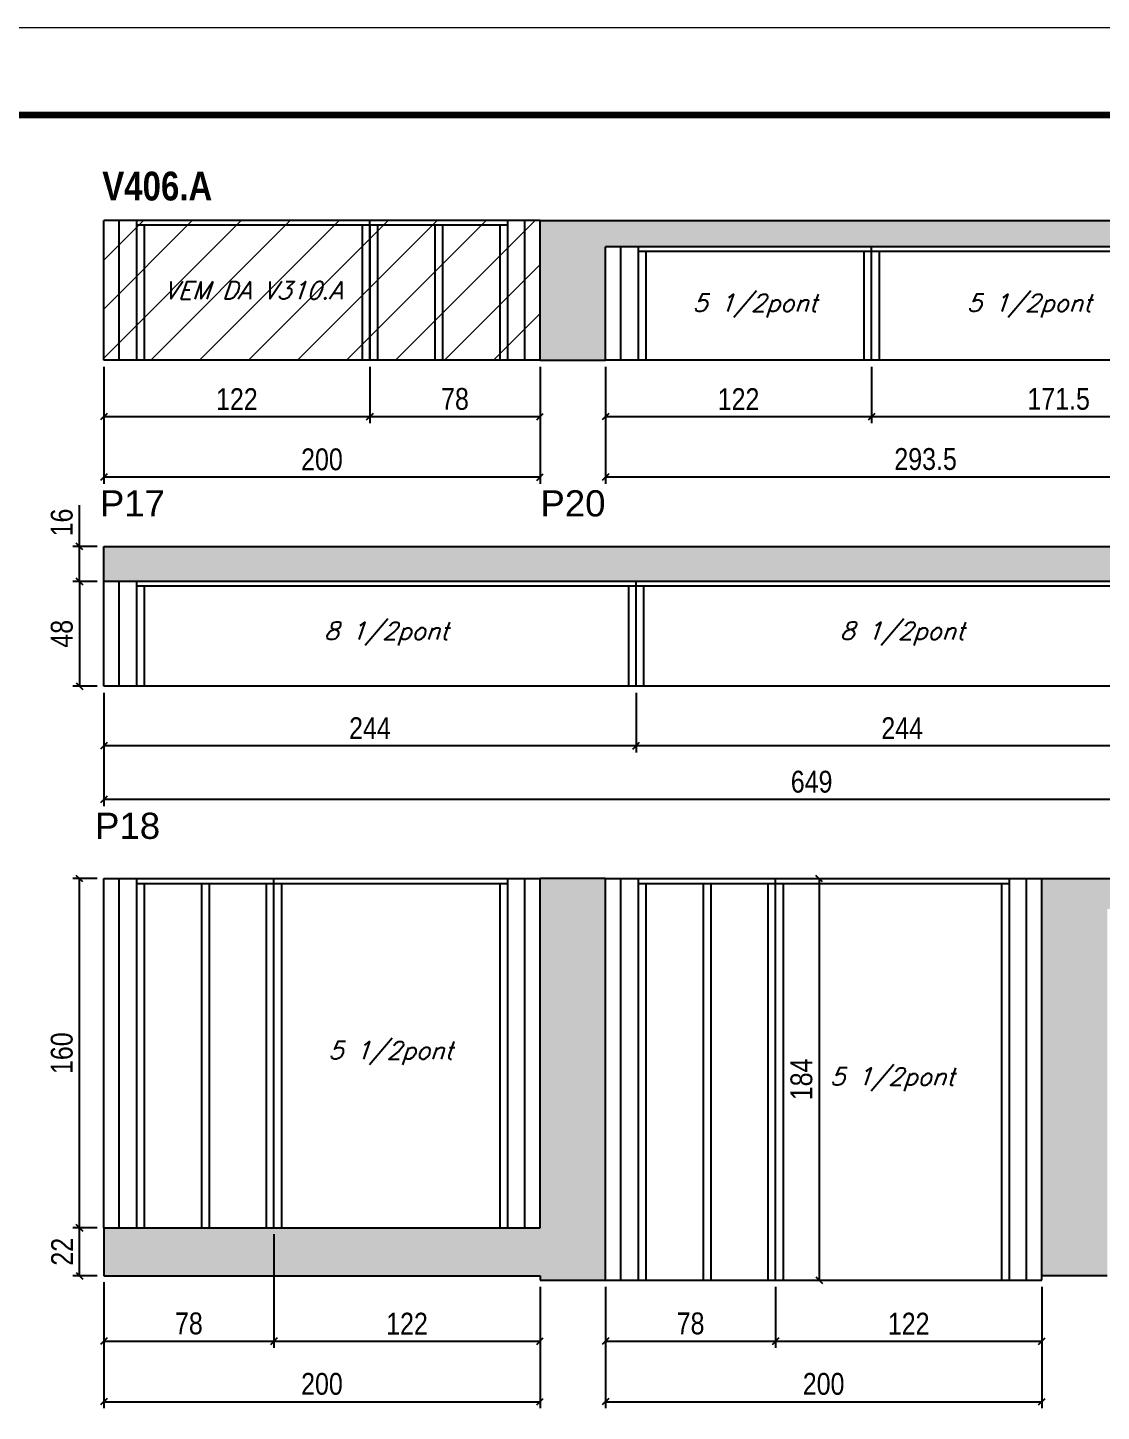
# Model space of a CAD drawing. Extents: x 3309 to 9590, y -2522 to 15424.
# Drawn here: x 6912 to 7404, y 11677 to 12311 of the extents above; entities that cross this region are included whole.
import ezdxf

# ---------------------------------------------------------------- set-up
doc = ezdxf.new("R2010")
doc.units = 0
doc.linetypes.add('DASHED', pattern=[0.75, 0.5, -0.25])
for name, color, linetype in [('5', 5, 'Continuous'), ('COTA', 241, 'Continuous'), ('NOMENCLATURA', 7, 'Continuous'), ('Painéis', 200, 'Continuous'), ('SARR_2.2x7', 40, 'Continuous'), ('SARR_3.5x7', 81, 'Continuous'), ('texto', 7, 'Continuous')]:
    doc.layers.add(name, color=color, linetype=linetype)
for name, color, linetype, lineweight in [('Folhas', 255, 'Continuous', 9), ('Hachura', 251, 'Continuous', 9), ('SARRAFO DE PRESSAO', 251, 'DASHED', 9)]:
    doc.layers.add(name, color=color, linetype=linetype, lineweight=lineweight)
doc.styles.add('COTA TECNICA', font='techl___.ttf', dxfattribs={"height": 10})
doc.styles.add('Romans', font='romans.shx')
doc.styles.get("Standard").update_dxf_attribs({"font": 'arial.ttf'})
doc.styles.add('TECNICA', font='techb___.ttf', dxfattribs={"height": 10})
doc.dimstyles.new('PAINEL', dxfattribs={"dimtxt": 10, "dimasz": 3, "dimexe": 3, "dimexo": 3, "dimgap": 3, "dimtad": 1, "dimdec": 1, "dimzin": 12, "dimdsep": 46, "dimtxsty": 'COTA TECNICA', "dimblk1": 'OBLIQUE', "dimblk2": 'OBLIQUE', "dimsah": 1, "dimcen": 0.9, "dimclrd": 4, "dimclre": 4, "dimclrt": 240, "dimadec": 1, "dimazin": 3, "dimtfac": 1, "dimtdec": 1, "dimtmove": 0, "dimatfit": 3, "dimfxl": 1, "dimtolj": 1, "dimtzin": 12, "dimarcsym": 0})
pattern_1 = [(50, (0, 5.69), (5.46554, -0.4781726), [0.5715, -6.2865]), (355, (0, 5.69), (-1.0573026, 5.7317054), [0.4572, -5.0292175]), (100.451445, (0.4555, 5.65), (4.4082374, 5.2535326), [0.4857003, -5.3427073]), (46.1842, (0, 7.214), (8.1323712, -1.2612698), [0.85725, -9.42975]), (96.63556, (0.678, 7.109), (7.122124, 7.4227837), [0.7285507, -8.0140682]), (351.18415, (0, 7.214), (7.122124, 7.4227837), [0.685799, -7.543792]), (21, (0.762, 6.833), (4.5484317, -3.067956), [0.5715, -6.2865]), (326, (0.762, 6.833), (1.8540609, 5.525639), [0.4572, -5.0292]), (71.451445, (1.141, 6.577), (6.4024926, 2.457683), [0.4857003, -5.3426981]), (37.5, (0, 5.6899), (0.0926581, 2.53665117), [0, -4.96824, 0, -5.1054, 0, -5.04825]), (7.5, (0, 5.69), (2.0045899, 3.00541724), [0, -2.91084, 0, -4.85394, 0, -1.92405]), (327.5, (-1.6993, 5.69), (4.06771786, -0.17186232), [0, -1.905, 0, -5.9436, 0, -7.8867]), (317.5, (-2.4613, 5.69), (4.4438754, 0.7627947), [0, -2.4765, 0, -3.94716, 0, -5.6007])]

# ---------------------------------------------------------------- blocks, each defined once
blk = doc.blocks.new('9999999999')
at = {"layer": 'Folhas'}
blk.add_lwpolyline([(98138.98, 34190.21), (99623.98, 34190.21), (99623.98, 35240.21), (98138.98, 35240.21)], close=True, dxfattribs=at)
at = {"layer": 'Folhas', "color": 30, "const_width": 3}
blk.add_lwpolyline([(98213.98, 34230.21), (99583.98, 34230.21), (99583.98, 35200.21), (98213.98, 35200.21)], close=True, dxfattribs=at)
blk = doc.blocks.new('_Oblique')
at = {"color": 0, "linetype": 'ByBlock', "lineweight": -2}
blk.add_line((-0.5, -0.5), (0.5, 0.5), dxfattribs=at)
blk = doc.blocks.new('*D919')
at = {"layer": 'COTA', "color": 4, "linetype": 'ByBlock', "lineweight": -2, "transparency": 16777216}
for p, q in [((7069.17, 12155.35), (7069.17, 12129.43)), ((7147.17, 12155.35), (7147.17, 12129.43)), ((7147.17, 12132.43), (7069.17, 12132.43))]:
    blk.add_line(p, q, dxfattribs=at)
at = {"layer": 'Defpoints', "color": 0, "linetype": 'ByBlock', "transparency": 16777216}
for p in [(7069.17, 12158.35), (7147.17, 12158.35), (7069.17, 12132.43)]:
    blk.add_point(p, dxfattribs=at)
at = {"layer": 'COTA', "color": 4, "linetype": 'ByBlock', "lineweight": -2, "transparency": 16777216, "xscale": 3, "yscale": 3, "zscale": 3, "rotation": 180}
blk.add_blockref('_Oblique', (7069.17, 12132.43), dxfattribs=at)
at = {"layer": 'COTA', "color": 4, "linetype": 'ByBlock', "lineweight": -2, "transparency": 16777216, "xscale": 3, "yscale": 3, "zscale": 3}
blk.add_blockref('_Oblique', (7147.17, 12132.43), dxfattribs=at)
at = {"layer": 'COTA', "color": 240, "linetype": 'ByBlock', "transparency": 16777216, "insert": (7108.17, 12140.53), "char_height": 10, "attachment_point": 5, "style": 'COTA TECNICA'}
blk.add_mtext('\\A1;78', dxfattribs=at)
blk = doc.blocks.new('*D920')
at = {"layer": 'COTA', "color": 4, "linetype": 'ByBlock', "lineweight": -2, "transparency": 16777216}
for p, q in [((6947.17, 12155.35), (6947.17, 12129.43)), ((7069.17, 12155.35), (7069.17, 12129.43)), ((7069.17, 12132.43), (6947.17, 12132.43))]:
    blk.add_line(p, q, dxfattribs=at)
at = {"layer": 'Defpoints', "color": 0, "linetype": 'ByBlock', "transparency": 16777216}
for p in [(6947.17, 12158.35), (7069.17, 12158.35), (6947.17, 12132.43)]:
    blk.add_point(p, dxfattribs=at)
at = {"layer": 'COTA', "color": 4, "linetype": 'ByBlock', "lineweight": -2, "transparency": 16777216, "xscale": 3, "yscale": 3, "zscale": 3, "rotation": 180}
blk.add_blockref('_Oblique', (6947.17, 12132.43), dxfattribs=at)
at = {"layer": 'COTA', "color": 4, "linetype": 'ByBlock', "lineweight": -2, "transparency": 16777216, "xscale": 3, "yscale": 3, "zscale": 3}
blk.add_blockref('_Oblique', (7069.17, 12132.43), dxfattribs=at)
at = {"layer": 'COTA', "color": 240, "linetype": 'ByBlock', "transparency": 16777216, "insert": (7008.17, 12140.49), "char_height": 10, "attachment_point": 5, "style": 'COTA TECNICA'}
blk.add_mtext('\\A1;122', dxfattribs=at)
blk = doc.blocks.new('*D928')
at = {"layer": 'COTA', "color": 4, "linetype": 'ByBlock', "lineweight": -2, "transparency": 16777216}
for p, q in [((6947.17, 12155.35), (6947.17, 12101.72)), ((7147.17, 12155.35), (7147.17, 12101.72)), ((7147.17, 12104.72), (6947.17, 12104.72))]:
    blk.add_line(p, q, dxfattribs=at)
at = {"layer": 'Defpoints', "color": 0, "linetype": 'ByBlock', "transparency": 16777216}
for p in [(6947.17, 12158.35), (7147.17, 12158.35), (6947.17, 12104.72)]:
    blk.add_point(p, dxfattribs=at)
at = {"layer": 'COTA', "color": 4, "linetype": 'ByBlock', "lineweight": -2, "transparency": 16777216, "xscale": 3, "yscale": 3, "zscale": 3, "rotation": 180}
blk.add_blockref('_Oblique', (6947.17, 12104.72), dxfattribs=at)
at = {"layer": 'COTA', "color": 4, "linetype": 'ByBlock', "lineweight": -2, "transparency": 16777216, "xscale": 3, "yscale": 3, "zscale": 3}
blk.add_blockref('_Oblique', (7147.17, 12104.72), dxfattribs=at)
at = {"layer": 'COTA', "color": 240, "linetype": 'ByBlock', "transparency": 16777216, "insert": (7047.17, 12112.82), "char_height": 10, "attachment_point": 5, "style": 'COTA TECNICA'}
blk.add_mtext('\\A1;200', dxfattribs=at)
blk = doc.blocks.new('*D921')
at = {"layer": 'COTA', "color": 4, "linetype": 'ByBlock', "lineweight": -2, "transparency": 16777216}
for p, q in [((7299.17, 12155.35), (7299.17, 12129.43)), ((7470.67, 12155.35), (7470.67, 12129.43)), ((7470.67, 12132.43), (7299.17, 12132.43))]:
    blk.add_line(p, q, dxfattribs=at)
at = {"layer": 'Defpoints', "color": 0, "linetype": 'ByBlock', "transparency": 16777216}
for p in [(7299.17, 12158.35), (7470.67, 12158.35), (7299.17, 12132.43)]:
    blk.add_point(p, dxfattribs=at)
at = {"layer": 'COTA', "color": 4, "linetype": 'ByBlock', "lineweight": -2, "transparency": 16777216, "xscale": 3, "yscale": 3, "zscale": 3, "rotation": 180}
blk.add_blockref('_Oblique', (7299.17, 12132.43), dxfattribs=at)
at = {"layer": 'COTA', "color": 4, "linetype": 'ByBlock', "lineweight": -2, "transparency": 16777216, "xscale": 3, "yscale": 3, "zscale": 3}
blk.add_blockref('_Oblique', (7470.67, 12132.43), dxfattribs=at)
at = {"layer": 'COTA', "color": 240, "linetype": 'ByBlock', "transparency": 16777216, "insert": (7384.92, 12140.54), "char_height": 10, "attachment_point": 5, "style": 'COTA TECNICA'}
blk.add_mtext('\\A1;171.5', dxfattribs=at)
blk = doc.blocks.new('*D922')
at = {"layer": 'COTA', "color": 4, "linetype": 'ByBlock', "lineweight": -2, "transparency": 16777216}
for p, q in [((7177.17, 12155.35), (7177.17, 12129.43)), ((7299.17, 12155.35), (7299.17, 12129.43)), ((7299.17, 12132.43), (7177.17, 12132.43))]:
    blk.add_line(p, q, dxfattribs=at)
at = {"layer": 'Defpoints', "color": 0, "linetype": 'ByBlock', "transparency": 16777216}
for p in [(7177.17, 12158.35), (7299.17, 12158.35), (7177.17, 12132.43)]:
    blk.add_point(p, dxfattribs=at)
at = {"layer": 'COTA', "color": 4, "linetype": 'ByBlock', "lineweight": -2, "transparency": 16777216, "xscale": 3, "yscale": 3, "zscale": 3, "rotation": 180}
blk.add_blockref('_Oblique', (7177.17, 12132.43), dxfattribs=at)
at = {"layer": 'COTA', "color": 4, "linetype": 'ByBlock', "lineweight": -2, "transparency": 16777216, "xscale": 3, "yscale": 3, "zscale": 3}
blk.add_blockref('_Oblique', (7299.17, 12132.43), dxfattribs=at)
at = {"layer": 'COTA', "color": 240, "linetype": 'ByBlock', "transparency": 16777216, "insert": (7238.17, 12140.49), "char_height": 10, "attachment_point": 5, "style": 'COTA TECNICA'}
blk.add_mtext('\\A1;122', dxfattribs=at)
blk = doc.blocks.new('*D929')
at = {"layer": 'COTA', "color": 4, "linetype": 'ByBlock', "lineweight": -2, "transparency": 16777216}
for p, q in [((7177.17, 12155.35), (7177.17, 12101.72)), ((7470.67, 12155.35), (7470.67, 12101.72)), ((7470.67, 12104.72), (7177.17, 12104.72))]:
    blk.add_line(p, q, dxfattribs=at)
at = {"layer": 'Defpoints', "color": 0, "linetype": 'ByBlock', "transparency": 16777216}
for p in [(7177.17, 12158.35), (7470.67, 12158.35), (7177.17, 12104.72)]:
    blk.add_point(p, dxfattribs=at)
at = {"layer": 'COTA', "color": 4, "linetype": 'ByBlock', "lineweight": -2, "transparency": 16777216, "xscale": 3, "yscale": 3, "zscale": 3, "rotation": 180}
blk.add_blockref('_Oblique', (7177.17, 12104.72), dxfattribs=at)
at = {"layer": 'COTA', "color": 4, "linetype": 'ByBlock', "lineweight": -2, "transparency": 16777216, "xscale": 3, "yscale": 3, "zscale": 3}
blk.add_blockref('_Oblique', (7470.67, 12104.72), dxfattribs=at)
at = {"layer": 'COTA', "color": 240, "linetype": 'ByBlock', "transparency": 16777216, "insert": (7323.92, 12112.97), "char_height": 10, "attachment_point": 5, "style": 'COTA TECNICA'}
blk.add_mtext('\\A1;293.5', dxfattribs=at)
blk = doc.blocks.new('*D926')
at = {"layer": 'COTA', "color": 4, "linetype": 'ByBlock', "lineweight": -2, "transparency": 16777216}
for p, q in [((7191.17, 12005.95), (7191.17, 11978.62)), ((7435.17, 12005.95), (7435.17, 11978.62)), ((7435.17, 11981.62), (7191.17, 11981.62))]:
    blk.add_line(p, q, dxfattribs=at)
at = {"layer": 'Defpoints', "color": 0, "linetype": 'ByBlock', "transparency": 16777216}
for p in [(7191.17, 12008.95), (7435.17, 12008.95), (7191.17, 11981.62)]:
    blk.add_point(p, dxfattribs=at)
at = {"layer": 'COTA', "color": 4, "linetype": 'ByBlock', "lineweight": -2, "transparency": 16777216, "xscale": 3, "yscale": 3, "zscale": 3, "rotation": 180}
blk.add_blockref('_Oblique', (7191.17, 11981.62), dxfattribs=at)
at = {"layer": 'COTA', "color": 4, "linetype": 'ByBlock', "lineweight": -2, "transparency": 16777216, "xscale": 3, "yscale": 3, "zscale": 3}
blk.add_blockref('_Oblique', (7435.17, 11981.62), dxfattribs=at)
at = {"layer": 'COTA', "color": 240, "linetype": 'ByBlock', "transparency": 16777216, "insert": (7313.17, 11989.7), "char_height": 10, "attachment_point": 5, "style": 'COTA TECNICA'}
blk.add_mtext('\\A1;244', dxfattribs=at)
blk = doc.blocks.new('*D927')
at = {"layer": 'COTA', "color": 4, "linetype": 'ByBlock', "lineweight": -2, "transparency": 16777216}
for p, q in [((6947.17, 12005.95), (6947.17, 11978.62)), ((7191.17, 12005.95), (7191.17, 11978.62)), ((7191.17, 11981.62), (6947.17, 11981.62))]:
    blk.add_line(p, q, dxfattribs=at)
at = {"layer": 'Defpoints', "color": 0, "linetype": 'ByBlock', "transparency": 16777216}
for p in [(6947.17, 12008.95), (7191.17, 12008.95), (6947.17, 11981.62)]:
    blk.add_point(p, dxfattribs=at)
at = {"layer": 'COTA', "color": 4, "linetype": 'ByBlock', "lineweight": -2, "transparency": 16777216, "xscale": 3, "yscale": 3, "zscale": 3, "rotation": 180}
blk.add_blockref('_Oblique', (6947.17, 11981.62), dxfattribs=at)
at = {"layer": 'COTA', "color": 4, "linetype": 'ByBlock', "lineweight": -2, "transparency": 16777216, "xscale": 3, "yscale": 3, "zscale": 3}
blk.add_blockref('_Oblique', (7191.17, 11981.62), dxfattribs=at)
at = {"layer": 'COTA', "color": 240, "linetype": 'ByBlock', "transparency": 16777216, "insert": (7069.17, 11989.7), "char_height": 10, "attachment_point": 5, "style": 'COTA TECNICA'}
blk.add_mtext('\\A1;244', dxfattribs=at)
blk = doc.blocks.new('*D935')
at = {"layer": 'COTA', "color": 4, "linetype": 'ByBlock', "lineweight": -2, "transparency": 16777216}
for p, q in [((6947.17, 12005.95), (6947.17, 11953.97)), ((7596.17, 12005.95), (7596.17, 11953.97)), ((7596.17, 11956.97), (6947.17, 11956.97))]:
    blk.add_line(p, q, dxfattribs=at)
at = {"layer": 'Defpoints', "color": 0, "linetype": 'ByBlock', "transparency": 16777216}
for p in [(6947.17, 12008.95), (7596.17, 12008.95), (6947.17, 11956.97)]:
    blk.add_point(p, dxfattribs=at)
at = {"layer": 'COTA', "color": 4, "linetype": 'ByBlock', "lineweight": -2, "transparency": 16777216, "xscale": 3, "yscale": 3, "zscale": 3, "rotation": 180}
blk.add_blockref('_Oblique', (6947.17, 11956.97), dxfattribs=at)
at = {"layer": 'COTA', "color": 4, "linetype": 'ByBlock', "lineweight": -2, "transparency": 16777216, "xscale": 3, "yscale": 3, "zscale": 3}
blk.add_blockref('_Oblique', (7596.17, 11956.97), dxfattribs=at)
at = {"layer": 'COTA', "color": 240, "linetype": 'ByBlock', "transparency": 16777216, "insert": (7271.67, 11965.1), "char_height": 10, "attachment_point": 5, "style": 'COTA TECNICA'}
blk.add_mtext('\\A1;649', dxfattribs=at)
blk = doc.blocks.new('*D954')
at = {"layer": 'COTA', "color": 4, "lineweight": -2, "transparency": 16777216}
for p, q in [((6944.17, 12056.95), (6933.04, 12056.95)), ((6936.04, 12056.95), (6936.04, 12008.95)), ((6944.17, 12008.95), (6933.04, 12008.95))]:
    blk.add_line(p, q, dxfattribs=at)
at = {"layer": 'Defpoints', "color": 0, "transparency": 16777216}
for p in [(6947.17, 12056.95), (6936.04, 12008.95), (6947.17, 12008.95)]:
    blk.add_point(p, dxfattribs=at)
at = {"layer": 'COTA', "color": 4, "lineweight": -2, "transparency": 16777216, "xscale": 3, "yscale": 3, "zscale": 3}
for p, rotation in [((6936.04, 12056.95), 90), ((6936.04, 12008.95), 270)]:
    blk.add_blockref('_Oblique', p, dxfattribs=dict(at, rotation=rotation))
at = {"layer": 'COTA', "color": 240, "transparency": 16777216, "insert": (6927.95, 12032.95), "char_height": 10, "attachment_point": 5, "rotation": 90, "style": 'COTA TECNICA'}
blk.add_mtext('\\A1;48', dxfattribs=at)
blk = doc.blocks.new('*D955')
at = {"layer": 'COTA', "color": 4, "lineweight": -2, "transparency": 16777216}
for p, q in [((6936.04, 12072.95), (6936.04, 12091.96)), ((6944.17, 12072.95), (6933.04, 12072.95)), ((6936.04, 12056.95), (6936.04, 12072.95)), ((6944.17, 12056.95), (6933.04, 12056.95))]:
    blk.add_line(p, q, dxfattribs=at)
at = {"layer": 'Defpoints', "color": 0, "transparency": 16777216}
for p in [(6936.04, 12072.95), (6947.17, 12072.95), (6947.17, 12056.95)]:
    blk.add_point(p, dxfattribs=at)
at = {"layer": 'COTA', "color": 4, "lineweight": -2, "transparency": 16777216, "xscale": 3, "yscale": 3, "zscale": 3}
for p, rotation in [((6936.04, 12072.95), 90), ((6936.04, 12056.95), 270)]:
    blk.add_blockref('_Oblique', p, dxfattribs=dict(at, rotation=rotation))
at = {"layer": 'COTA', "color": 240, "transparency": 16777216, "insert": (6927.94, 12083.95), "char_height": 10, "attachment_point": 5, "rotation": 90, "style": 'COTA TECNICA'}
blk.add_mtext('\\A1;16', dxfattribs=at)
blk = doc.blocks.new('*D956')
at = {"layer": 'COTA', "color": 4, "linetype": 'ByBlock', "lineweight": -2, "transparency": 16777216}
for p, q in [((7177.17, 11733.75), (7177.17, 11705.75)), ((7255.17, 11733.75), (7255.17, 11705.75)), ((7177.17, 11708.75), (7255.17, 11708.75))]:
    blk.add_line(p, q, dxfattribs=at)
at = {"layer": 'Defpoints', "color": 0, "linetype": 'ByBlock', "transparency": 16777216}
for p in [(7177.17, 11736.75), (7255.17, 11736.75), (7255.17, 11708.75)]:
    blk.add_point(p, dxfattribs=at)
at = {"layer": 'COTA', "color": 4, "linetype": 'ByBlock', "lineweight": -2, "transparency": 16777216, "xscale": 3, "yscale": 3, "zscale": 3, "rotation": 180}
blk.add_blockref('_Oblique', (7177.17, 11708.75), dxfattribs=at)
at = {"layer": 'COTA', "color": 4, "linetype": 'ByBlock', "lineweight": -2, "transparency": 16777216, "xscale": 3, "yscale": 3, "zscale": 3}
blk.add_blockref('_Oblique', (7255.17, 11708.75), dxfattribs=at)
at = {"layer": 'COTA', "color": 240, "linetype": 'ByBlock', "transparency": 16777216, "insert": (7216.17, 11716.85), "char_height": 10, "attachment_point": 5, "style": 'COTA TECNICA'}
blk.add_mtext('\\A1;78', dxfattribs=at)
blk = doc.blocks.new('*D957')
at = {"layer": 'COTA', "color": 4, "linetype": 'ByBlock', "lineweight": -2, "transparency": 16777216}
for p, q in [((7255.17, 11733.75), (7255.17, 11705.75)), ((7377.17, 11733.75), (7377.17, 11705.75)), ((7255.17, 11708.75), (7377.17, 11708.75))]:
    blk.add_line(p, q, dxfattribs=at)
at = {"layer": 'Defpoints', "color": 0, "linetype": 'ByBlock', "transparency": 16777216}
for p in [(7255.17, 11736.75), (7377.17, 11736.75), (7377.17, 11708.75)]:
    blk.add_point(p, dxfattribs=at)
at = {"layer": 'COTA', "color": 4, "linetype": 'ByBlock', "lineweight": -2, "transparency": 16777216, "xscale": 3, "yscale": 3, "zscale": 3, "rotation": 180}
blk.add_blockref('_Oblique', (7255.17, 11708.75), dxfattribs=at)
at = {"layer": 'COTA', "color": 4, "linetype": 'ByBlock', "lineweight": -2, "transparency": 16777216, "xscale": 3, "yscale": 3, "zscale": 3}
blk.add_blockref('_Oblique', (7377.17, 11708.75), dxfattribs=at)
at = {"layer": 'COTA', "color": 240, "linetype": 'ByBlock', "transparency": 16777216, "insert": (7316.17, 11716.81), "char_height": 10, "attachment_point": 5, "style": 'COTA TECNICA'}
blk.add_mtext('\\A1;122', dxfattribs=at)
blk = doc.blocks.new('*D960')
at = {"layer": 'COTA', "color": 4, "linetype": 'ByBlock', "lineweight": -2, "transparency": 16777216}
for p, q in [((7177.17, 11733.75), (7177.17, 11678.04)), ((7377.17, 11733.75), (7377.17, 11678.04)), ((7177.17, 11681.04), (7377.17, 11681.04))]:
    blk.add_line(p, q, dxfattribs=at)
at = {"layer": 'Defpoints', "color": 0, "linetype": 'ByBlock', "transparency": 16777216}
for p in [(7177.17, 11736.75), (7377.17, 11736.75), (7377.17, 11681.04)]:
    blk.add_point(p, dxfattribs=at)
at = {"layer": 'COTA', "color": 4, "linetype": 'ByBlock', "lineweight": -2, "transparency": 16777216, "xscale": 3, "yscale": 3, "zscale": 3, "rotation": 180}
blk.add_blockref('_Oblique', (7177.17, 11681.04), dxfattribs=at)
at = {"layer": 'COTA', "color": 4, "linetype": 'ByBlock', "lineweight": -2, "transparency": 16777216, "xscale": 3, "yscale": 3, "zscale": 3}
blk.add_blockref('_Oblique', (7377.17, 11681.04), dxfattribs=at)
at = {"layer": 'COTA', "color": 240, "linetype": 'ByBlock', "transparency": 16777216, "insert": (7277.17, 11689.14), "char_height": 10, "attachment_point": 5, "style": 'COTA TECNICA'}
blk.add_mtext('\\A1;200', dxfattribs=at)
blk = doc.blocks.new('*D958')
at = {"layer": 'COTA', "color": 4, "linetype": 'ByBlock', "lineweight": -2, "transparency": 16777216}
for p, q in [((7025.17, 11757.75), (7025.17, 11705.75)), ((6947.17, 11735.75), (6947.17, 11705.75)), ((6947.17, 11708.75), (7025.17, 11708.75))]:
    blk.add_line(p, q, dxfattribs=at)
at = {"layer": 'Defpoints', "color": 0, "linetype": 'ByBlock', "transparency": 16777216}
for p in [(7025.17, 11760.75), (6947.17, 11738.75), (7025.17, 11708.75)]:
    blk.add_point(p, dxfattribs=at)
at = {"layer": 'COTA', "color": 4, "linetype": 'ByBlock', "lineweight": -2, "transparency": 16777216, "xscale": 3, "yscale": 3, "zscale": 3, "rotation": 180}
blk.add_blockref('_Oblique', (6947.17, 11708.75), dxfattribs=at)
at = {"layer": 'COTA', "color": 4, "linetype": 'ByBlock', "lineweight": -2, "transparency": 16777216, "xscale": 3, "yscale": 3, "zscale": 3}
blk.add_blockref('_Oblique', (7025.17, 11708.75), dxfattribs=at)
at = {"layer": 'COTA', "color": 240, "linetype": 'ByBlock', "transparency": 16777216, "insert": (6986.17, 11716.85), "char_height": 10, "attachment_point": 5, "style": 'COTA TECNICA'}
blk.add_mtext('\\A1;78', dxfattribs=at)
blk = doc.blocks.new('*D959')
at = {"layer": 'COTA', "color": 4, "linetype": 'ByBlock', "lineweight": -2, "transparency": 16777216}
for p, q in [((7025.17, 11757.75), (7025.17, 11705.75)), ((7147.17, 11733.75), (7147.17, 11705.75)), ((7025.17, 11708.75), (7147.17, 11708.75))]:
    blk.add_line(p, q, dxfattribs=at)
at = {"layer": 'Defpoints', "color": 0, "linetype": 'ByBlock', "transparency": 16777216}
for p in [(7025.17, 11760.75), (7147.17, 11736.75), (7147.17, 11708.75)]:
    blk.add_point(p, dxfattribs=at)
at = {"layer": 'COTA', "color": 4, "linetype": 'ByBlock', "lineweight": -2, "transparency": 16777216, "xscale": 3, "yscale": 3, "zscale": 3, "rotation": 180}
blk.add_blockref('_Oblique', (7025.17, 11708.75), dxfattribs=at)
at = {"layer": 'COTA', "color": 4, "linetype": 'ByBlock', "lineweight": -2, "transparency": 16777216, "xscale": 3, "yscale": 3, "zscale": 3}
blk.add_blockref('_Oblique', (7147.17, 11708.75), dxfattribs=at)
at = {"layer": 'COTA', "color": 240, "linetype": 'ByBlock', "transparency": 16777216, "insert": (7086.17, 11716.81), "char_height": 10, "attachment_point": 5, "style": 'COTA TECNICA'}
blk.add_mtext('\\A1;122', dxfattribs=at)
blk = doc.blocks.new('*D961')
at = {"layer": 'COTA', "color": 4, "linetype": 'ByBlock', "lineweight": -2, "transparency": 16777216}
for p, q in [((6947.17, 11735.75), (6947.17, 11678.04)), ((7147.17, 11733.75), (7147.17, 11678.04)), ((6947.17, 11681.04), (7147.17, 11681.04))]:
    blk.add_line(p, q, dxfattribs=at)
at = {"layer": 'Defpoints', "color": 0, "linetype": 'ByBlock', "transparency": 16777216}
for p in [(6947.17, 11738.75), (7147.17, 11736.75), (7147.17, 11681.04)]:
    blk.add_point(p, dxfattribs=at)
at = {"layer": 'COTA', "color": 4, "linetype": 'ByBlock', "lineweight": -2, "transparency": 16777216, "xscale": 3, "yscale": 3, "zscale": 3, "rotation": 180}
blk.add_blockref('_Oblique', (6947.17, 11681.04), dxfattribs=at)
at = {"layer": 'COTA', "color": 4, "linetype": 'ByBlock', "lineweight": -2, "transparency": 16777216, "xscale": 3, "yscale": 3, "zscale": 3}
blk.add_blockref('_Oblique', (7147.17, 11681.04), dxfattribs=at)
at = {"layer": 'COTA', "color": 240, "linetype": 'ByBlock', "transparency": 16777216, "insert": (7047.17, 11689.14), "char_height": 10, "attachment_point": 5, "style": 'COTA TECNICA'}
blk.add_mtext('\\A1;200', dxfattribs=at)
blk = doc.blocks.new('*D974')
at = {"layer": 'COTA', "color": 4, "lineweight": -2, "transparency": 16777216}
for p, q in [((6944.17, 11920.75), (6933.04, 11920.75)), ((6936.04, 11760.75), (6936.04, 11920.75)), ((6944.17, 11760.75), (6933.04, 11760.75))]:
    blk.add_line(p, q, dxfattribs=at)
at = {"layer": 'Defpoints', "color": 0, "transparency": 16777216}
for p in [(6936.04, 11920.75), (6947.17, 11920.75), (6947.17, 11760.75)]:
    blk.add_point(p, dxfattribs=at)
at = {"layer": 'COTA', "color": 4, "lineweight": -2, "transparency": 16777216, "xscale": 3, "yscale": 3, "zscale": 3}
for p, rotation in [((6936.04, 11920.75), 90), ((6936.04, 11760.75), 270)]:
    blk.add_blockref('_Oblique', p, dxfattribs=dict(at, rotation=rotation))
at = {"layer": 'COTA', "color": 240, "transparency": 16777216, "insert": (6927.94, 11840.75), "char_height": 10, "attachment_point": 5, "rotation": 90, "style": 'COTA TECNICA'}
blk.add_mtext('\\A1;160', dxfattribs=at)
blk = doc.blocks.new('*D975')
at = {"layer": 'COTA', "color": 4, "lineweight": -2, "transparency": 16777216}
for p, q in [((6944.17, 11760.75), (6933.04, 11760.75)), ((6936.04, 11738.75), (6936.04, 11760.75)), ((6944.17, 11738.75), (6933.04, 11738.75))]:
    blk.add_line(p, q, dxfattribs=at)
at = {"layer": 'Defpoints', "color": 0, "transparency": 16777216}
for p in [(6936.04, 11760.75), (6947.17, 11760.75), (6947.17, 11738.75)]:
    blk.add_point(p, dxfattribs=at)
at = {"layer": 'COTA', "color": 4, "lineweight": -2, "transparency": 16777216, "xscale": 3, "yscale": 3, "zscale": 3}
for p, rotation in [((6936.04, 11760.75), 90), ((6936.04, 11738.75), 270)]:
    blk.add_blockref('_Oblique', p, dxfattribs=dict(at, rotation=rotation))
at = {"layer": 'COTA', "color": 240, "transparency": 16777216, "insert": (6928.04, 11749.75), "char_height": 10, "attachment_point": 5, "rotation": 90, "style": 'COTA TECNICA'}
blk.add_mtext('\\A1;22', dxfattribs=at)
blk = doc.blocks.new('*D976')
at = {"layer": 'COTA', "color": 4, "lineweight": -2, "transparency": 16777216}
for p, q in [((7258.17, 11920.75), (7278.12, 11920.75)), ((7275.12, 11920.75), (7275.12, 11736.75)), ((7258.17, 11736.75), (7278.12, 11736.75))]:
    blk.add_line(p, q, dxfattribs=at)
at = {"layer": 'Defpoints', "color": 0, "transparency": 16777216}
for p in [(7255.17, 11920.75), (7255.17, 11736.75), (7275.12, 11736.75)]:
    blk.add_point(p, dxfattribs=at)
at = {"layer": 'COTA', "color": 4, "lineweight": -2, "transparency": 16777216, "xscale": 3, "yscale": 3, "zscale": 3}
for p, rotation in [((7275.12, 11920.75), 90), ((7275.12, 11736.75), 270)]:
    blk.add_blockref('_Oblique', p, dxfattribs=dict(at, rotation=rotation))
at = {"layer": 'COTA', "color": 240, "transparency": 16777216, "insert": (7267.03, 11828.75), "char_height": 10, "attachment_point": 5, "rotation": 90, "style": 'COTA TECNICA'}
blk.add_mtext('\\A1;184', dxfattribs=at)

msp = doc.modelspace()

# ---------------------------------------------------------------- hatches: boundary and pattern name
at = {"layer": 'COTA'}
h = msp.add_hatch(dxfattribs=at)
h.set_pattern_fill('AR-CONC', color=256, scale=0.03)
h.set_pattern_definition([(50, (-0.2903, -773.546), (5.4655401, -0.4781726), [0.5715, -6.2865]), (355, (-0.2903, -773.546), (-1.0573026, 5.7317054), [0.4572, -5.0292175]), (100.451445, (0.165, -773.586), (4.4082374, 5.2535326), [0.4857003, -5.3427073]), (46.1842, (-0.29, -772.022), (8.1323712, -1.2612698), [0.85725, -9.42975]), (96.63556, (0.3874, -772.127), (7.122124, 7.4227837), [0.7285507, -8.0140682]), (351.18415, (-0.29, -772.022), (7.122124, 7.4227837), [0.685799, -7.543792]), (21, (0.4717, -772.403), (4.5484317, -3.067956), [0.5715, -6.2865]), (326, (0.4717, -772.403), (1.8540609, 5.525639), [0.4572, -5.0292]), (71.451445, (0.851, -772.6586), (6.4024926, 2.457683), [0.4857003, -5.3426981]), (37.5, (-0.2903, -773.5459), (0.0926581, 2.53665117), [0, -4.96824, 0, -5.1054, 0, -5.04825]), (7.5, (-0.2903, -773.546), (2.00458988, 3.00541724), [0, -2.91084, 0, -4.85394, 0, -1.92405]), (327.5, (-1.9895, -773.546), (4.06771786, -0.17186232), [0, -1.905, 0, -5.9436, 0, -7.8867]), (317.5, (-2.7515, -773.546), (4.4438754, 0.7627947), [0, -2.4765, 0, -3.94716, 0, -5.6007])])
h.paths.add_polyline_path([(7617.17, 12210.35), (7754.17, 12210.35), (7754.17, 12222.35), (7147.17, 12222.35), (7147.17, 12158.35), (7177.17, 12158.35), (7177.17, 12210.35), (7443.67, 12210.35), (7443.67, 12188.35), (7470.67, 12188.35), (7470.67, 12210.35), (7590.17, 12210.35), (7590.17, 12188.35), (7617.17, 12188.35)])
h = msp.add_hatch(dxfattribs=at)
h.set_pattern_fill('AR-CONC', color=256, scale=0.03)
h.set_pattern_definition([(50, (0, 26.5013), (5.46554, -0.4781726), [0.5715, -6.2865]), (355, (0, 26.5013), (-1.0573026, 5.7317054), [0.4572, -5.0292175]), (100.451445, (0.4555, 26.4614), (4.4082374, 5.2535326), [0.4857003, -5.3427073]), (46.1842, (0, 28.025), (8.1323712, -1.2612698), [0.85725, -9.42975]), (96.63556, (0.678, 27.92), (7.122124, 7.4227837), [0.7285507, -8.0140682]), (351.18415, (0, 28.025), (7.122124, 7.4227837), [0.685799, -7.543792]), (21, (0.762, 27.6443), (4.5484317, -3.067956), [0.5715, -6.2865]), (326, (0.762, 27.6443), (1.8540609, 5.525639), [0.4572, -5.0292]), (71.451445, (1.141, 27.3886), (6.4024926, 2.457683), [0.4857003, -5.3426981]), (37.5, (0, 26.5013), (0.0926581, 2.53665117), [0, -4.96824, 0, -5.1054, 0, -5.04825]), (7.5, (0, 26.5013), (2.0045899, 3.00541724), [0, -2.91084, 0, -4.85394, 0, -1.92405]), (327.5, (-1.6993, 26.5013), (4.06771786, -0.17186232), [0, -1.905, 0, -5.9436, 0, -7.8867]), (317.5, (-2.4613, 26.5013), (4.4438754, 0.7627947), [0, -2.4765, 0, -3.94716, 0, -5.6007])])
h.paths.add_polyline_path([(7596.17, 12008.95), (7626.17, 12008.95), (7626.17, 12058.95), (7826.17, 12058.95), (7826.17, 12072.95), (6947.17, 12072.95), (6947.17, 12056.95), (7596.17, 12056.95)])
h = msp.add_hatch(dxfattribs=at)
h.set_pattern_fill('AR-CONC', color=256, scale=0.03)
h.set_pattern_definition(pattern_1)
h.paths.add_polyline_path([(7147.17, 11760.75), (6947.17, 11760.75), (6947.17, 11738.75), (7147.17, 11738.75), (7147.17, 11736.75), (7177.17, 11736.75), (7177.17, 11920.75), (7147.17, 11920.75)])
h = msp.add_hatch(dxfattribs=at)
h.set_pattern_fill('AR-CONC', color=256, scale=0.03)
h.set_pattern_definition(pattern_1)
h.paths.add_polyline_path([(7377.17, 11738.75), (7407.17, 11738.75), (7407.17, 11856.75), (7407.17, 11906.75), (7669.67, 11906.75), (7669.67, 11920.75), (7377.17, 11920.75)])
at = {"layer": 'Hachura', "linetype": 'ByBlock'}
h = msp.add_hatch(dxfattribs=at)
h.set_pattern_fill('ANSI31', color=256, scale=5)
h.set_pattern_definition([(45, (3149.71, 391.88), (-11.22532, 11.22532), [])])
h.paths.add_polyline_path([(7069.17, 12158.35), (7069.17, 12222.35), (6947.17, 12222.35), (6947.17, 12158.35)])
h.paths.add_polyline_path([(7147.17, 12158.35), (7147.17, 12222.35), (7069.17, 12222.35), (7069.17, 12158.35)])

# ---------------------------------------------------------------- linework, layer by layer
at = {"layer": 'COTA'}
for p, q in [((7147.17, 12222.35), (7754.17, 12222.35)), ((7147.17, 12158.35), (7177.17, 12158.35)), ((6947.17, 12056.95), (6947.17, 12072.95)), ((6947.17, 12072.95), (7826.17, 12072.95)), ((7177.17, 11920.75), (7147.17, 11920.75)), ((7377.17, 11920.75), (7669.67, 11920.75)), ((6947.17, 11760.75), (6947.17, 11738.75)), ((6947.17, 11738.75), (7147.17, 11738.75)), ((7147.17, 11738.75), (7147.17, 11736.75)), ((7407.17, 11738.75), (7377.17, 11738.75)), ((7147.17, 11736.75), (7177.17, 11736.75))]:
    msp.add_line(p, q, dxfattribs=at)
at = {"layer": 'Painéis', "linetype": 'ByBlock'}
for p, q in [((7147.17, 12222.35), (6947.17, 12222.35)), ((6947.17, 12158.35), (6947.17, 12222.35)), ((7069.17, 12158.35), (7069.17, 12222.35)), ((7147.17, 12158.35), (7147.17, 12222.35)), ((7443.67, 12210.35), (7177.17, 12210.35)), ((7177.17, 12158.35), (7177.17, 12210.35)), ((7299.17, 12158.35), (7299.17, 12210.35)), ((7147.17, 12158.35), (6947.17, 12158.35)), ((7754.17, 12158.35), (7177.17, 12158.35)), ((7596.17, 12056.95), (6947.17, 12056.95)), ((6947.17, 12008.95), (6947.17, 12056.95)), ((7191.17, 12008.95), (7191.17, 12056.95)), ((7596.17, 12008.95), (6947.17, 12008.95)), ((6947.17, 11920.75), (7147.17, 11920.75)), ((6947.17, 11760.75), (6947.17, 11920.75)), ((7025.17, 11760.75), (7025.17, 11920.75)), ((7147.17, 11760.75), (7147.17, 11920.75)), ((7177.17, 11920.75), (7377.17, 11920.75)), ((7177.17, 11736.75), (7177.17, 11920.75)), ((7255.17, 11736.75), (7255.17, 11920.75)), ((7377.17, 11736.75), (7377.17, 11920.75)), ((6947.17, 11760.75), (7147.17, 11760.75)), ((7177.17, 11736.75), (7377.17, 11736.75))]:
    msp.add_line(p, q, dxfattribs=at)
at = {"layer": 'SARR_2.2x7', "linetype": 'Continuous'}
for p, q in [((6954.17, 12158.35), (6954.17, 12222.35)), ((7069.17, 12220.15), (6962.17, 12220.15)), ((7132.17, 12220.15), (7069.17, 12220.15)), ((7140.17, 12158.35), (7140.17, 12222.35)), ((7184.17, 12158.35), (7184.17, 12210.35)), ((7299.17, 12208.15), (7192.17, 12208.15)), ((7443.67, 12208.15), (7299.17, 12208.15)), ((6954.17, 12008.95), (6954.17, 12056.95)), ((7191.17, 12054.75), (6962.17, 12054.75)), ((7435.17, 12054.75), (7191.17, 12054.75)), ((6954.17, 11760.75), (6954.17, 11920.75)), ((6962.17, 11918.55), (7025.17, 11918.55)), ((7025.17, 11918.55), (7132.17, 11918.55)), ((7140.17, 11760.75), (7140.17, 11920.75)), ((7184.17, 11736.75), (7184.17, 11920.75)), ((7192.17, 11918.55), (7255.17, 11918.55)), ((7255.17, 11918.55), (7362.17, 11918.55)), ((7370.17, 11736.75), (7370.17, 11920.75))]:
    msp.add_line(p, q, dxfattribs=at)
at = {"layer": 'SARR_3.5x7'}
for p, q in [((6962.17, 12222.35), (6962.17, 12158.35)), ((6965.67, 12220.15), (6965.67, 12158.35)), ((7065.67, 12220.15), (7065.67, 12158.35)), ((7069.17, 12220.15), (7069.17, 12158.35)), ((7072.67, 12220.15), (7072.67, 12158.35)), ((7098.94, 12220.15), (7098.94, 12158.35)), ((7102.44, 12220.15), (7102.44, 12158.35)), ((7128.67, 12220.15), (7128.67, 12158.35)), ((7132.17, 12222.35), (7132.17, 12158.35)), ((7192.17, 12210.35), (7192.17, 12158.35)), ((7195.67, 12208.15), (7195.67, 12158.35)), ((7295.67, 12208.15), (7295.67, 12158.35)), ((7302.67, 12208.15), (7302.67, 12158.35)), ((6962.17, 12056.95), (6962.17, 12008.95)), ((6965.67, 12054.75), (6965.67, 12008.95)), ((7187.67, 12054.75), (7187.67, 12008.95)), ((7194.67, 12054.75), (7194.67, 12008.95)), ((6962.17, 11920.75), (6962.17, 11760.75)), ((6965.67, 11918.55), (6965.67, 11760.75)), ((6991.91, 11918.55), (6991.91, 11760.75)), ((6995.41, 11918.55), (6995.41, 11760.75)), ((7021.67, 11918.55), (7021.67, 11760.75)), ((7028.67, 11918.55), (7028.67, 11760.75)), ((7128.67, 11918.55), (7128.67, 11760.75)), ((7132.17, 11920.75), (7132.17, 11760.75)), ((7192.17, 11920.75), (7192.17, 11736.75)), ((7195.67, 11918.55), (7195.67, 11736.75)), ((7221.91, 11918.55), (7221.91, 11736.75)), ((7225.41, 11918.55), (7225.41, 11736.75)), ((7251.67, 11918.55), (7251.67, 11736.75)), ((7258.67, 11918.55), (7258.67, 11736.75)), ((7358.67, 11918.55), (7358.67, 11736.75)), ((7362.17, 11920.75), (7362.17, 11736.75))]:
    msp.add_line(p, q, dxfattribs=at)

# ---------------------------------------------------------------- block references
at = {"layer": 'SARRAFO DE PRESSAO', "color": 6, "linetype": 'ByBlock'}
msp.add_blockref('9999999999', (-91646.11, -22929.5), dxfattribs=at)

# ---------------------------------------------------------------- texts
at = {"layer": '5', "linetype": 'Continuous'}
for s, rotation, p in [('P17', 0.00004, (6945.38, 12086.71)), ('P20', 0.00004, (7147.35, 12086.71)), ('P18', 359.99996, (6943.17, 11938.96))]:
    msp.add_text(s, height=12, rotation=rotation, dxfattribs=at).set_placement(p)
at = {"layer": 'NOMENCLATURA', "style": 'TECNICA'}
msp.add_text('V406.A', height=13.2, dxfattribs=at).set_placement((6946.46, 12231.53))
at = {"layer": 'texto', "color": 2, "char_height": 8, "attachment_point": 5, "style": 'Romans'}
for s, insert in [('{\\Q19;\\C256;VEM DA V310.A}', (7015.67, 12190.35)), ('{\\Q19;\\C256;5 1/2pont}', (7245.67, 12183.25)), ('{\\Q19;\\C256;5 1/2pont}', (7371.42, 12183.25)), ('{\\Q19;\\C256;8 1/2pont}', (7076.67, 12032.95)), ('{\\Q19;\\C256;8 1/2pont}', (7313.17, 12032.95)), ('{\\Q19;\\C256;5 1/2pont}', (7078.67, 11840.75)), ('{\\Q19;\\C256;5 1/2pont}', (7308.67, 11828.75))]:
    msp.add_mtext(s, dxfattribs=dict(at, insert=insert))

# ---------------------------------------------------------------- dimensions: what is measured, and where the dimension line sits
at = {"layer": 'COTA', "linetype": 'ByBlock'}
for base, p1, p2, picture, middle in [((6947.17, 12132.43), (7069.17, 12158.35), (6947.17, 12158.35), '*D920', (7008.17, 12140.49)), ((7177.17, 12132.43), (7299.17, 12158.35), (7177.17, 12158.35), '*D922', (7238.17, 12140.49)), ((6947.17, 11981.62), (7191.17, 12008.95), (6947.17, 12008.95), '*D927', (7069.17, 11989.7))]:
    dim = msp.add_linear_dim(base=base, p1=p1, p2=p2, angle=180, dimstyle='PAINEL', override={"dimtmove": 1}, dxfattribs=at)
    dim.commit()
    dim.dimension.update_dxf_attribs({"geometry": picture, "text_midpoint": middle})
for base, p1, p2, picture, middle in [((6947.17, 12104.72), (7147.17, 12158.35), (6947.17, 12158.35), '*D928', (7047.17, 12112.82)), ((7069.17, 12132.43), (7147.17, 12158.35), (7069.17, 12158.35), '*D919', (7108.17, 12140.53)), ((7177.17, 12104.72), (7470.67, 12158.35), (7177.17, 12158.35), '*D929', (7323.92, 12112.97)), ((7299.17, 12132.43), (7470.67, 12158.35), (7299.17, 12158.35), '*D921', (7384.92, 12140.54)), ((6947.17, 11956.97), (7596.17, 12008.95), (6947.17, 12008.95), '*D935', (7271.67, 11965.1)), ((7191.17, 11981.62), (7435.17, 12008.95), (7191.17, 12008.95), '*D926', (7313.17, 11989.7))]:
    dim = msp.add_linear_dim(base=base, p1=p1, p2=p2, angle=180, dimstyle='PAINEL', dxfattribs=at)
    dim.commit()
    dim.dimension.update_dxf_attribs({"geometry": picture, "text_midpoint": middle})
at = {"layer": 'COTA'}
for base, p1, p2, picture, middle in [((6936.04, 12072.95), (6947.17, 12056.95), (6947.17, 12072.95), '*D955', (6927.94, 12083.95)), ((6936.04, 12008.95), (6947.17, 12056.95), (6947.17, 12008.95), '*D954', (6927.95, 12032.95)), ((6936.04, 11920.75), (6947.17, 11760.75), (6947.17, 11920.75), '*D974', (6927.94, 11840.75)), ((7275.12, 11736.75), (7255.17, 11920.75), (7255.17, 11736.75), '*D976', (7267.03, 11828.75)), ((6936.04, 11760.75), (6947.17, 11738.75), (6947.17, 11760.75), '*D975', (6928.04, 11749.75))]:
    dim = msp.add_linear_dim(base=base, p1=p1, p2=p2, angle=90, dimstyle='PAINEL', dxfattribs=at)
    dim.commit()
    dim.dimension.update_dxf_attribs({"geometry": picture, "text_midpoint": middle})
at = {"layer": 'COTA', "linetype": 'ByBlock'}
for base, p1, p2, picture, middle in [((7025.17, 11708.75), (6947.17, 11738.75), (7025.17, 11760.75), '*D958', (6986.17, 11716.85)), ((7147.17, 11681.04), (6947.17, 11738.75), (7147.17, 11736.75), '*D961', (7047.17, 11689.14)), ((7255.17, 11708.75), (7177.17, 11736.75), (7255.17, 11736.75), '*D956', (7216.17, 11716.85)), ((7377.17, 11681.04), (7177.17, 11736.75), (7377.17, 11736.75), '*D960', (7277.17, 11689.14))]:
    dim = msp.add_linear_dim(base=base, p1=p1, p2=p2, dimstyle='PAINEL', dxfattribs=at)
    dim.commit()
    dim.dimension.update_dxf_attribs({"geometry": picture, "text_midpoint": middle})
for base, p1, p2, picture, middle in [((7147.17, 11708.75), (7025.17, 11760.75), (7147.17, 11736.75), '*D959', (7086.17, 11716.81)), ((7377.17, 11708.75), (7255.17, 11736.75), (7377.17, 11736.75), '*D957', (7316.17, 11716.81))]:
    dim = msp.add_linear_dim(base=base, p1=p1, p2=p2, dimstyle='PAINEL', override={"dimtmove": 1}, dxfattribs=at)
    dim.commit()
    dim.dimension.update_dxf_attribs({"geometry": picture, "text_midpoint": middle})

doc.saveas('drawing.dxf')
